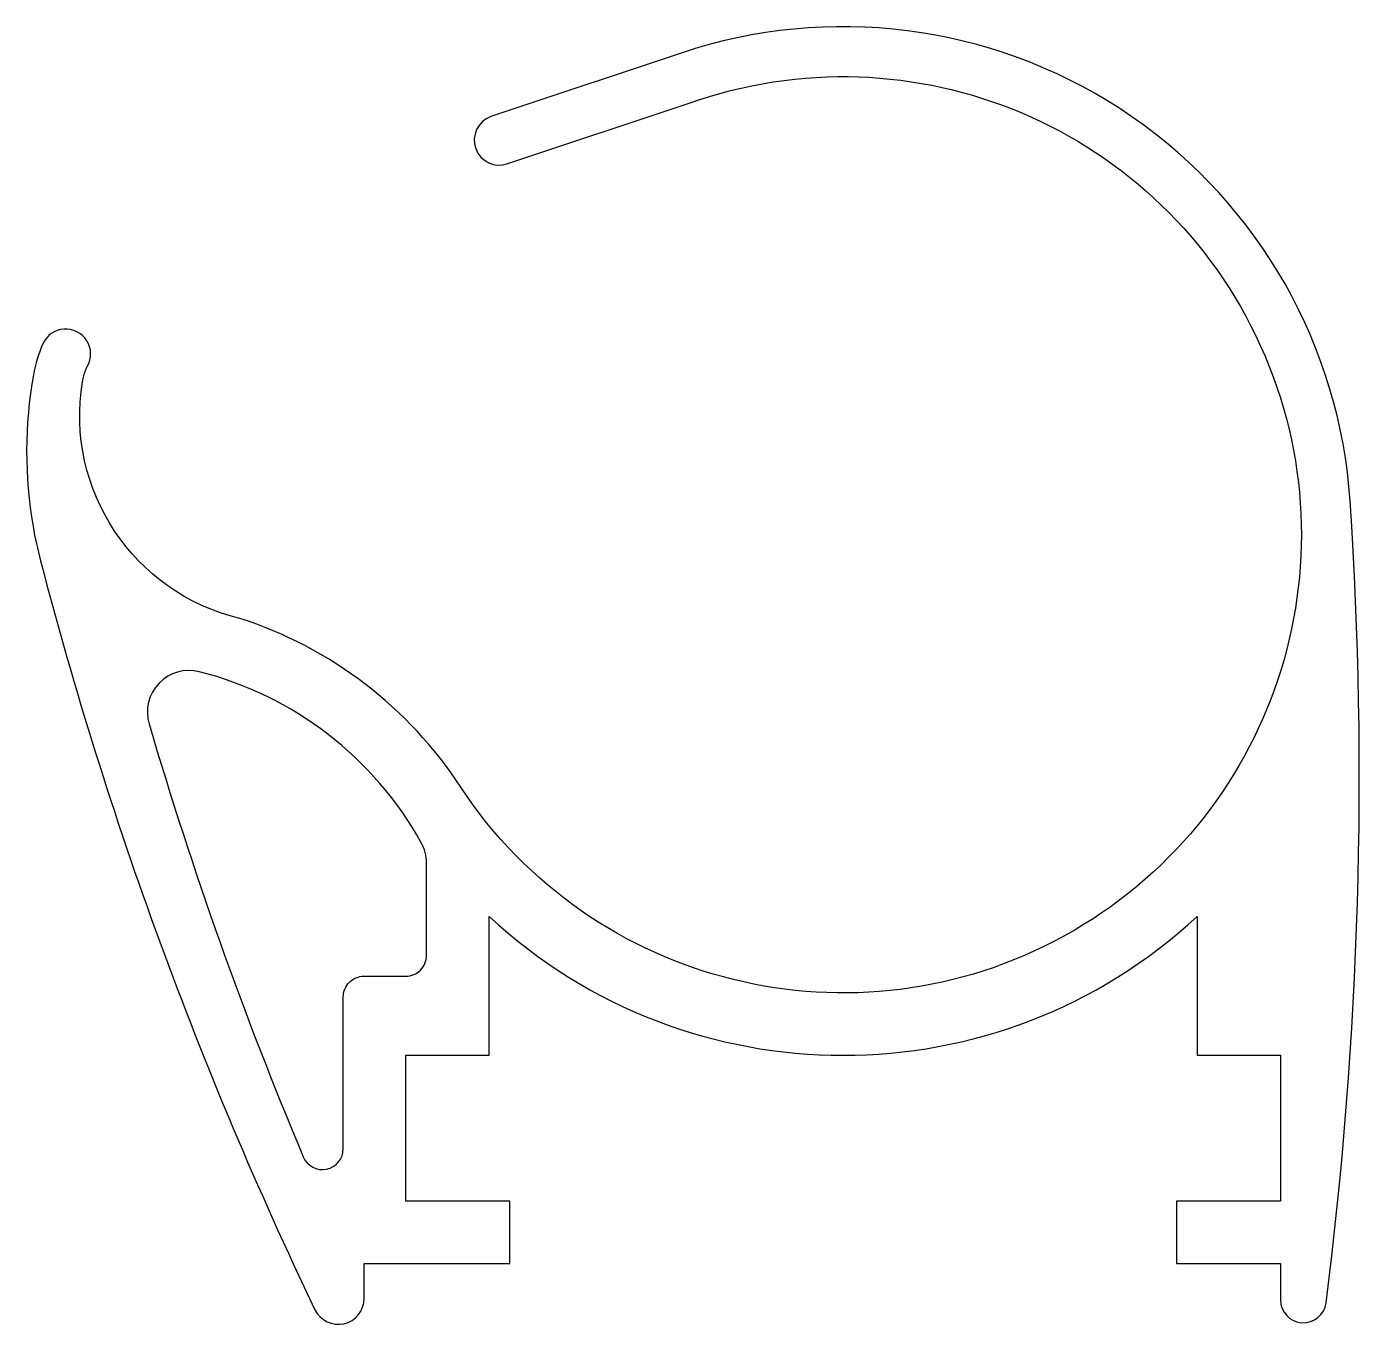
# Model space of a CAD drawing. Extents: x 157.3 to 189.3, y 205.4 to 236.6.
import ezdxf

# ---------------------------------------------------------------- set-up
doc = ezdxf.new("R2010")
doc.units = 0
doc.layers.add('1', color=7, linetype='CONTINUOUS')

msp = doc.modelspace()

# ---------------------------------------------------------------- linework, layer by layer
at = {"layer": '1', "color": 7, "linetype": 'CONTINUOUS'}
for points in [[(157.638, 223.751, 0.047984), (164.227, 205.77, 0.798166), (165.406, 206.038), (165.406, 206.878), (168.906, 206.878), (168.906, 208.378), (166.406, 208.378), (166.406, 211.878), (168.406, 211.878), (168.406, 215.213, 0.392335), (185.406, 215.213), (185.406, 211.878), (187.406, 211.878), (187.406, 208.378), (184.906, 208.378), (184.906, 206.878), (187.406, 206.878), (187.406, 206.005, 0.938697), (188.501, 205.936, 0.048266), (189.078, 225.189, 0.482854), (173.358, 236.051), (168.448, 234.418, 1), (168.856, 233.289), (173.187, 234.73, -2.057441), (167.727, 218.315, 0.171823), (162.424, 222.369, -0.393059), (158.645, 228.05, -0.037276), (158.725, 228.339, -0.044364), (158.762, 228.419, 1.05278), (157.693, 228.961, 0.060875), (157.466, 228.218, 0.086458), (157.459, 224.58, 0.021215), (157.638, 223.751)], [(165.406, 213.778), (166.406, 213.778, 0.414214), (166.906, 214.278), (166.906, 216.497, 0.127543), (166.78, 216.983, 0.206288), (161.45, 221.089, 0.581323), (160.244, 219.838, 0.028034), (163.945, 209.441, 0.818473), (164.906, 209.634), (164.906, 213.278, -0.414214)]]:
    msp.add_lwpolyline(points, format="xyb", close=True, dxfattribs=at)

doc.saveas('drawing.dxf')
